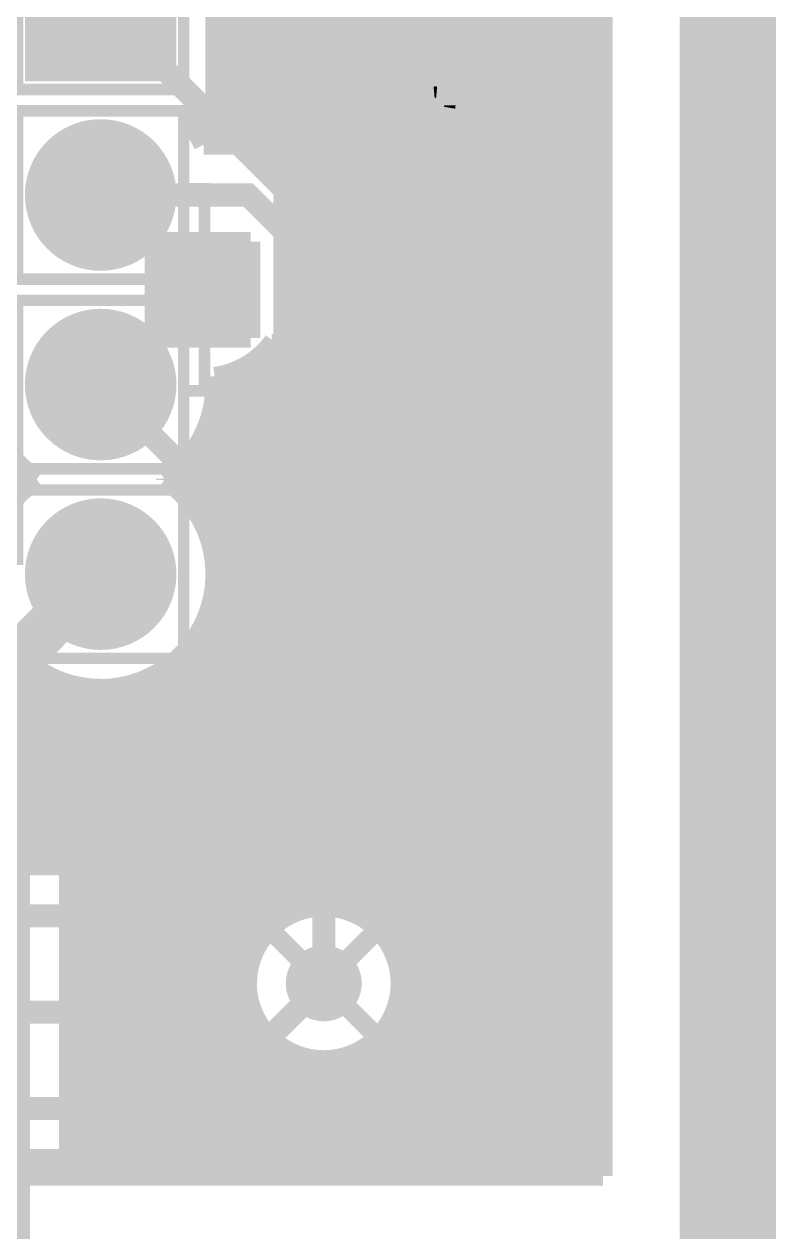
# Model space of a CAD drawing. Extents: x -0.6 to 94.6, y -47.6 to 45.6.
# Drawn here: x 30.72 to 40.63, y 8.54 to 24.46 of the extents above; entities that cross this region are included whole.
import ezdxf

# ---------------------------------------------------------------- set-up
doc = ezdxf.new("R2010")
doc.units = 0
doc.header["$MEASUREMENT"] = 0
doc.layers.get('0').update_dxf_attribs({"linetype": 'CONTINUOUS'})
for name, color, linetype in [('22-311-0_BOT', 7, 'CONTINUOUS'), ('22-311-0_DRD', 7, 'CONTINUOUS'), ('22-311-0_DRL', 2, 'CONTINUOUS'), ('22-311-0_SMB', 4, 'CONTINUOUS'), ('22-311-0_SMT', 3, 'CONTINUOUS'), ('22-311-0_SSB', 10, 'CONTINUOUS'), ('22-311-0_SST', 14, 'CONTINUOUS'), ('22-311-0_TOP', 9, 'CONTINUOUS'), ('THRUHOLE_NPT', 11, 'CONTINUOUS'), ('THRUHOLE_TAP', 13, 'CONTINUOUS')]:
    doc.layers.add(name, color=color, linetype=linetype)

# ---------------------------------------------------------------- blocks, each defined once
blk = doc.blocks.new('ROUND_5')
at = {"const_width": 0.99949}
blk.add_lwpolyline([(-0.499744, 0, 1), (0.499744, 0, 1)], format="xyb", close=True, dxfattribs=at)
blk = doc.blocks.new('ROUND_6')
at = {"const_width": 0.65024}
blk.add_lwpolyline([(-0.32512, 0, 1), (0.32512, 0, 1)], format="xyb", close=True, dxfattribs=at)
blk = doc.blocks.new('SQUARE_7')
blk.add_solid([(0.99949, 0.99949), (0.99949, -0.99949), (-0.99949, 0.99949), (-0.99949, -0.99949)])
blk = doc.blocks.new('ROUND_21')
at = {"const_width": 0.50038}
blk.add_lwpolyline([(-0.25019, 0, 1), (0.25019, 0, 1)], format="xyb", close=True, dxfattribs=at)
blk = doc.blocks.new('ROUND_27')
at = {"const_width": 0.59944}
blk.add_lwpolyline([(-0.29972, 0, 1), (0.29972, 0, 1)], format="xyb", close=True, dxfattribs=at)
blk = doc.blocks.new('ROUND_30')
at = {"const_width": 0.14986}
blk.add_lwpolyline([(-0.07493, 0, 1), (0.07493, 0, 1)], format="xyb", close=True, dxfattribs=at)

msp = doc.modelspace()

# ---------------------------------------------------------------- linework, layer by layer
at = {"layer": '22-311-0_BOT'}
for points, const_width in [([(33.274, 31.496), (33.274, 24.09444)], 0.254), ([(33.5026, 31.496), (33.5026, 23.86584)], 0.254), ([(33.7312, 31.496), (33.7312, 23.63724)], 0.254), ([(33.9598, 31.496), (33.9598, 23.40864)], 0.254), ([(34.1884, 31.496), (34.1884, 23.18004)], 0.254), ([(34.417, 31.496), (34.417, 22.95144)], 0.254), ([(34.6456, 31.496), (34.6456, 22.72284)], 0.254), ([(34.8742, 31.496), (34.8742, 12.79652)], 0.254), ([(35.1028, 31.496), (35.1028, 12.72032)], 0.254), ([(35.3314, 31.496), (35.3314, 12.57046)], 0.254), ([(35.56, 31.496), (35.56, 12.28598)], 0.254), ([(35.7886, 31.496), (35.7886, 9.271)], 0.254), ([(36.0172, 31.496), (36.0172, 9.271)], 0.254), ([(36.2458, 31.496), (36.2458, 9.271)], 0.254), ([(36.4744, 31.496), (36.4744, 9.271)], 0.254), ([(36.703, 31.496), (36.703, 9.271)], 0.254), ([(36.9316, 31.496), (36.9316, 9.271)], 0.254), ([(37.1602, 31.496), (37.1602, 9.271)], 0.254), ([(37.3888, 31.496), (37.3888, 9.271)], 0.254), ([(37.6174, 31.496), (37.6174, 9.271)], 0.254), ([(37.846, 31.496), (37.846, 9.271)], 0.254), ([(38.0746, 31.496), (38.0746, 9.271)], 0.254), ([(38.3032, 31.496), (38.3032, 9.271)], 0.254), ([(38.354, 31.496), (38.354, 9.271)], 0.254), ([(33.23844, 26.2128), (33.23844, 24.13)], 0.254), ([(27.94, 11.43), (31.877, 11.43), (34.163, 13.716), (34.163, 22.27072), (31.72968, 24.70404)], 0.3048), ([(38.354, 24.4856), (33.23844, 24.4856)], 0.254), ([(38.354, 24.257), (33.23844, 24.257)], 0.254), ([(33.23844, 24.13), (34.62274, 22.74316)], 0.254), ([(38.354, 24.0284), (33.34004, 24.0284)], 0.254), ([(38.354, 23.7998), (33.56864, 23.7998)], 0.254), ([(38.354, 23.5712), (33.79724, 23.5712)], 0.254), ([(38.354, 23.3426), (34.02584, 23.3426)], 0.254), ([(38.354, 23.114), (34.25444, 23.114)], 0.254), ([(38.354, 22.8854), (34.48304, 22.8854)], 0.254), ([(38.354, 22.6568), (34.69894, 22.6568)], 0.254), ([(38.354, 22.4282), (34.80308, 22.4282)], 0.254), ([(34.8234, 22.27072), (34.8234, 13.716)], 0.254), ([(38.354, 22.1996), (34.8234, 22.1996)], 0.254), ([(38.354, 21.971), (34.8234, 21.971)], 0.254), ([(38.354, 21.7424), (34.8234, 21.7424)], 0.254), ([(38.354, 21.5138), (34.8234, 21.5138)], 0.254), ([(38.354, 21.2852), (34.8234, 21.2852)], 0.254), ([(38.354, 21.0566), (34.8234, 21.0566)], 0.254), ([(38.354, 20.828), (34.8234, 20.828)], 0.254), ([(38.354, 20.5994), (34.8234, 20.5994)], 0.254), ([(38.354, 20.3708), (34.8234, 20.3708)], 0.254), ([(38.354, 20.1422), (34.8234, 20.1422)], 0.254), ([(38.354, 19.9136), (34.8234, 19.9136)], 0.254), ([(28.067, 12.7), (32.004, 12.7), (33.655, 14.351), (33.655, 17.78), (31.72968, 19.70532)], 0.3048), ([(38.354, 19.685), (34.8234, 19.685)], 0.254), ([(38.354, 19.4564), (34.8234, 19.4564)], 0.254), ([(38.354, 19.2278), (34.8234, 19.2278)], 0.254), ([(38.354, 18.9992), (34.8234, 18.9992)], 0.254), ([(38.354, 18.7706), (34.8234, 18.7706)], 0.254), ([(30.76956, 18.542), (30.19044, 18.542)], 0.254), ([(30.7594, 18.54962), (30.7594, 18.35912)], 0.254), ([(38.354, 18.542), (34.8234, 18.542)], 0.254), ([(30.70606, 18.3134), (30.2514, 18.3134)], 0.254), ([(38.354, 18.3134), (34.8234, 18.3134)], 0.254), ([(38.354, 18.0848), (34.8234, 18.0848)], 0.254), ([(38.354, 17.8562), (34.8234, 17.8562)], 0.254), ([(38.354, 17.6276), (34.8234, 17.6276)], 0.254), ([(38.354, 17.399), (34.8234, 17.399)], 0.254), ([(38.354, 17.1704), (34.8234, 17.1704)], 0.254), ([(38.354, 16.9418), (34.8234, 16.9418)], 0.254), ([(38.354, 16.7132), (34.8234, 16.7132)], 0.254), ([(38.354, 16.4846), (34.8234, 16.4846)], 0.254), ([(32.9946, 16.383), (32.9946, 14.62532)], 0.254), ([(32.8168, 16.15948), (32.8168, 14.44752)], 0.254), ([(32.9946, 16.256), (32.90062, 16.256)], 0.254), ([(38.354, 16.256), (34.8234, 16.256)], 0.254), ([(30.78734, 16.0274), (30.17012, 16.0274)], 0.254), ([(30.7594, 16.05026), (30.7594, 13.3604)], 0.254), ([(32.5882, 15.9639), (32.5882, 14.21892)], 0.254), ([(32.9946, 16.0274), (32.67202, 16.0274)], 0.254), ([(38.354, 16.0274), (34.8234, 16.0274)], 0.254), ([(31.18612, 15.7988), (29.77388, 15.7988)], 0.254), ([(30.988, 15.89278), (30.988, 13.3604)], 0.254), ([(32.9946, 15.7988), (32.27324, 15.7988)], 0.254), ([(32.3596, 15.83436), (32.3596, 13.99032)], 0.254), ([(38.354, 15.7988), (34.8234, 15.7988)], 0.254), ([(31.2166, 15.7861), (31.2166, 13.3604)], 0.254), ([(31.4452, 15.7226), (31.4452, 13.3604)], 0.254), ([(31.6738, 15.6972), (31.6738, 13.3604)], 0.254), ([(31.9024, 15.70736), (31.9024, 13.53312)], 0.254), ([(32.131, 15.75054), (32.131, 13.76172)], 0.254), ([(32.9946, 15.5702), (23.36292, 15.5702)], 0.254), ([(38.354, 15.5702), (34.8234, 15.5702)], 0.254), ([(32.9946, 15.3416), (23.05812, 15.3416)], 0.254), ([(38.354, 15.3416), (34.8234, 15.3416)], 0.254), ([(32.9946, 15.113), (20.38858, 15.113)], 0.254), ([(38.354, 15.113), (34.8234, 15.113)], 0.254), ([(32.9946, 14.8844), (20.38858, 14.8844)], 0.254), ([(38.354, 14.8844), (34.8234, 14.8844)], 0.254), ([(32.9946, 14.6558), (20.38858, 14.6558)], 0.254), ([(32.9946, 14.62532), (31.72968, 13.3604)], 0.254), ([(38.354, 14.6558), (34.8234, 14.6558)], 0.254), ([(32.79648, 14.4272), (18.43532, 14.4272)], 0.254), ([(38.354, 14.4272), (34.8234, 14.4272)], 0.254), ([(32.56788, 14.1986), (18.20672, 14.1986)], 0.254), ([(38.354, 14.1986), (34.8234, 14.1986)], 0.254), ([(32.33928, 13.97), (17.97558, 13.97)], 0.254), ([(38.354, 13.97), (34.8234, 13.97)], 0.254), ([(32.11068, 13.7414), (15.31112, 13.7414)], 0.254), ([(38.354, 13.7414), (34.8234, 13.7414)], 0.254), ([(31.88208, 13.5128), (28.66136, 13.5128)], 0.254), ([(38.354, 13.5128), (34.79038, 13.5128)], 0.254), ([(31.72968, 13.3604), (28.82646, 13.3604)], 0.254), ([(34.63036, 13.24864), (32.34944, 10.96772)], 0.254), ([(34.6456, 13.26388), (34.6456, 12.81684)], 0.254), ([(38.354, 13.2842), (34.66338, 13.2842)], 0.254), ([(34.417, 13.03528), (34.417, 12.78636)], 0.254), ([(38.354, 13.0556), (34.43732, 13.0556)], 0.254), ([(34.1884, 12.80668), (34.1884, 12.69492)], 0.254), ([(38.354, 12.827), (34.20872, 12.827)], 0.254), ([(33.9598, 12.57808), (33.9598, 12.52474)], 0.254), ([(34.04108, 12.5984), (33.98012, 12.5984)], 0.254), ([(38.354, 12.5984), (35.29838, 12.5984)], 0.254), ([(33.7312, 12.34948), (33.7312, 12.17422)], 0.254), ([(33.8328, 12.3698), (33.75152, 12.3698)], 0.254), ([(38.354, 12.3698), (35.5092, 12.3698)], 0.254), ([(33.7185, 12.1412), (33.52292, 12.1412)], 0.254), ([(38.354, 12.1412), (35.6235, 12.1412)], 0.254), ([(33.5026, 12.12088), (33.5026, 11.57732)], 0.254), ([(34.671, 11.811), (33.02, 10.16), (27.305, 10.16), (25.019, 7.874), (25.019, 4.445)], 0.3048), ([(33.274, 11.89228), (33.274, 11.34872)], 0.254), ([(33.6677, 11.9126), (33.29432, 11.9126)], 0.254), ([(38.354, 11.9126), (35.67176, 11.9126)], 0.254), ([(33.66516, 11.73988), (32.74568, 10.8204)], 0.254), ([(33.0454, 11.66368), (33.0454, 11.12012)], 0.254), ([(33.60928, 11.684), (33.06572, 11.684)], 0.254), ([(33.66262, 11.811), (33.66513, 11.73988)], 0.254), ([(38.354, 11.684), (35.66922, 11.684)], 0.254), ([(32.8168, 11.43508), (32.8168, 10.89152)], 0.254), ([(33.38068, 11.4554), (32.83712, 11.4554)], 0.254), ([(38.354, 11.4554), (35.61334, 11.4554)], 0.254), ([(32.5882, 11.20648), (32.5882, 10.8204)], 0.254), ([(33.15208, 11.2268), (32.60852, 11.2268)], 0.254), ([(38.354, 11.2268), (35.49142, 11.2268)], 0.254), ([(35.56, 11.33602), (35.56, 9.271)], 0.254), ([(35.3314, 11.049), (35.3314, 9.271)], 0.254), ([(32.3596, 10.97788), (32.3596, 10.8204)], 0.254), ([(32.92348, 10.9982), (32.37992, 10.9982)], 0.254), ([(35.1028, 10.89914), (35.1028, 9.271)], 0.254), ([(38.354, 10.9982), (35.26536, 10.9982)], 0.254), ([(32.74568, 10.8204), (32.131, 10.8204)], 0.254), ([(34.59988, 10.80516), (33.49244, 9.69772)], 0.254), ([(38.354, 10.7696), (34.56432, 10.7696)], 0.254), ([(34.59988, 10.80516), (34.671, 10.80265)], 0.254), ([(34.6456, 10.80262), (34.6456, 9.271)], 0.254), ([(34.8742, 10.82294), (34.8742, 9.271)], 0.254), ([(38.354, 10.541), (34.33572, 10.541)], 0.254), ([(34.417, 10.62228), (34.417, 9.271)], 0.254), ([(34.1884, 10.39368), (34.1884, 9.271)], 0.254), ([(38.354, 10.3124), (34.10712, 10.3124)], 0.254), ([(38.354, 10.0838), (33.87852, 10.0838)], 0.254), ([(33.9598, 10.16508), (33.9598, 9.271)], 0.254), ([(33.7312, 9.93648), (33.7312, 9.271)], 0.254), ([(38.354, 9.8552), (33.64992, 9.8552)], 0.254), ([(38.354, 9.6266), (33.40862, 9.6266)], 0.254), ([(33.5026, 9.70788), (33.5026, 9.271)], 0.254), ([(33.02, 9.4996), (27.57932, 9.4996)], 0.254), ([(30.7594, 9.4996), (30.7594, 9.271)], 0.254), ([(30.988, 9.4996), (30.988, 9.271)], 0.254), ([(31.2166, 9.4996), (31.2166, 9.271)], 0.254), ([(31.4452, 9.4996), (31.4452, 9.271)], 0.254), ([(31.6738, 9.4996), (31.6738, 9.271)], 0.254), ([(31.9024, 9.4996), (31.9024, 9.271)], 0.254), ([(32.131, 9.4996), (32.131, 9.271)], 0.254), ([(32.3596, 9.4996), (32.3596, 9.271)], 0.254), ([(32.5882, 9.4996), (32.5882, 9.271)], 0.254), ([(32.8168, 9.4996), (32.8168, 9.271)], 0.254), ([(33.0454, 9.4996), (33.0454, 9.271)], 0.254), ([(33.274, 9.5504), (33.274, 9.271)], 0.254), ([(38.354, 9.398), (29.8323, 9.398)], 0.254), ([(38.354, 9.271), (30.48, 9.271)], 0.254)]:
    msp.add_lwpolyline(points, dxfattribs=dict(at, const_width=const_width))
at = {"layer": '22-311-0_BOT', "const_width": 0.254}
for points in [[(34.8234, 22.27072, 0.1989124), (34.62997, 22.73769)], [(30.48, 18.86204, 0.0961891), (30.8864, 18.45564)], [(30.8864, 18.45564, 0.0965422), (30.47882, 18.04749)], [(30.48, 16.36268, 0.2492754), (31.72968, 15.69837)], [(31.72968, 15.6972, 0.2537439), (32.99434, 16.38317)], [(34.63036, 13.24864, 0.1989124), (34.82395, 13.716)], [(34.63036, 13.24864, 0.1989124), (34.82395, 13.716)], [(34.671, 12.81938, 0.4142136), (33.66262, 11.811)], [(35.67938, 11.811, 0.4142136), (34.671, 12.81938)], [(34.671, 10.80262, 0.4142136), (35.67938, 11.811)], [(32.131, 10.8204, 0.0979628), (32.34397, 10.96303)], [(33.02, 9.4996, 0.1989118), (33.48697, 9.69303)], [(33.02, 9.4996, 0.1989118), (33.48697, 9.69303)]]:
    msp.add_lwpolyline(points, format="xyb", dxfattribs=at)
at = {"layer": '22-311-0_DRD'}
for points, const_width in [([(8.89, 0), (39.99738, 0), (39.99738, 44.9961), (0, 44.9961), (0, 0), (8.89, 0)], 1.27), ([(31.09468, 24.70404), (31.72968, 24.06904)], 0.254), ([(31.72968, 24.06904), (32.36468, 24.70404)], 0.254), ([(31.72968, 22.83968), (31.09468, 22.20468)], 0.254), ([(32.36468, 22.20468), (31.72968, 22.83968)], 0.254), ([(31.09468, 22.20468), (31.72968, 21.56968)], 0.254), ([(31.72968, 21.56968), (32.36468, 22.20468)], 0.254), ([(32.4358, 21.59), (32.4358, 20.32)], 0.254), ([(33.7058, 21.59), (32.4358, 21.59)], 0.254), ([(33.7058, 21.59), (32.4358, 20.32)], 0.254), ([(33.7058, 20.32), (32.4358, 21.59)], 0.254), ([(33.7058, 20.32), (33.7058, 21.59)], 0.254), ([(31.72968, 20.34032), (31.09468, 19.70532)], 0.254), ([(32.36468, 19.70532), (31.72968, 20.34032)], 0.254), ([(32.4358, 20.32), (33.7058, 20.32)], 0.254), ([(31.09468, 19.70532), (31.72968, 19.07032)], 0.254), ([(31.72968, 19.07032), (32.36468, 19.70532)], 0.254), ([(31.72968, 17.84096), (31.09468, 17.20596)], 0.254), ([(32.36468, 17.20596), (31.72968, 17.84096)], 0.254), ([(31.09468, 17.20596), (31.72968, 16.57096)], 0.254), ([(31.72968, 16.57096), (32.36468, 17.20596)], 0.254), ([(35.306, 12.446), (34.036, 11.176)], 0.254), ([(35.306, 11.176), (34.036, 12.446)], 0.254)]:
    msp.add_lwpolyline(points, dxfattribs=dict(at, const_width=const_width))
at = {"layer": '22-311-0_DRL', "const_width": 1.27}
msp.add_lwpolyline([(8.89, 0), (39.99738, 0), (39.99738, 44.9961), (0, 44.9961), (0, 0), (8.89, 0)], dxfattribs=at)
at = {"layer": '22-311-0_SSB'}
for points, const_width in [([(34.30016, 23.15464), (34.30016, 23.55596), (33.46958, 23.55596), (33.46958, 26.42362), (27.49042, 26.42362), (27.49042, 15.48384), (33.46958, 15.48384), (33.46958, 18.35404), (34.30016, 18.35404), (34.30016, 18.75536), (35.47872, 18.75536), (35.47872, 23.15464), (34.30016, 23.15464), (32.82442, 23.15464), (32.82442, 22.28596), (32.82442, 21.0947), (30.63494, 21.0947), (30.63494, 23.31466), (32.82442, 23.31466), (32.82442, 23.15464)], 0.1524), ([(32.82442, 23.59406), (30.63494, 23.59406), (30.63494, 25.81402), (32.82442, 25.81402), (32.82442, 23.59406)], 0.1524), ([(31.89732, 24.5364), (32.04718, 24.38654), (32.04718, 25.02154), (31.89732, 24.87168), (31.89732, 24.5364), (31.56204, 24.5364), (31.41218, 24.38654), (31.41218, 25.02154), (31.56204, 24.87168), (31.56204, 24.5364)], 0.1524), ([(33.92932, 24.87168), (33.92932, 24.4475)], 0.254), ([(33.92932, 24.65832), (35.19932, 24.65832), (34.9885, 24.4475)], 0.254), ([(31.41218, 24.38654), (32.04718, 24.38654)], 0.1524), ([(34.30016, 23.55596), (35.76066, 23.55596)], 0.1524), ([(36.12896, 23.55596), (35.76066, 23.55596), (35.76066, 18.35404), (36.12896, 18.35404)], 0.1524), ([(36.32962, 18.5547), (36.32962, 23.3553)], 0.1524), ([(31.89732, 22.03704), (32.04718, 21.88718), (32.04718, 22.52218), (31.89732, 22.37232), (31.89732, 22.03704), (31.56204, 22.03704), (31.41218, 21.88718), (31.41218, 22.52218), (31.56204, 22.37232), (31.56204, 22.03704)], 0.1524), ([(31.41218, 22.52218), (32.04718, 22.52218)], 0.1524), ([(34.30016, 18.75536), (32.82442, 18.75536), (32.82442, 18.59534), (30.63494, 18.59534), (30.63494, 20.8153), (32.82442, 20.8153), (32.82442, 19.62404), (33.09874, 19.62404), (33.09874, 22.28596), (32.82442, 22.28596)], 0.1524), ([(31.89732, 22.37232), (31.56204, 22.37232)], 0.1524), ([(31.41218, 21.88718), (32.04718, 21.88718)], 0.1524), ([(31.89732, 19.53768), (32.04718, 19.38782), (32.04718, 20.02282), (31.89732, 19.87296), (31.89732, 19.53768), (31.56204, 19.53768), (31.41218, 19.38782), (31.41218, 20.02282), (31.56204, 19.87296), (31.56204, 19.53768)], 0.1524), ([(31.41218, 20.02282), (32.04718, 20.02282)], 0.1524), ([(31.89732, 19.87296), (31.56204, 19.87296)], 0.1524), ([(32.82442, 19.62404), (32.82442, 18.75536)], 0.1524), ([(31.41218, 19.38782), (32.04718, 19.38782)], 0.1524), ([(28.13558, 16.09598), (28.13558, 18.31594), (30.32506, 18.31594), (30.32506, 17.40408), (30.63494, 17.40408), (30.63494, 18.31594), (32.82442, 18.31594), (32.82442, 16.09598), (28.13558, 16.09598)], 0.1524), ([(34.30016, 18.35404), (35.76066, 18.35404)], 0.1524), ([(31.89732, 17.03832), (32.04718, 16.88846), (32.04718, 17.52346), (31.89732, 17.37106), (31.89732, 17.03832), (31.56204, 17.03832), (31.41218, 16.88846), (31.41218, 17.52346), (31.56204, 17.37106), (31.56204, 17.03832)], 0.1524), ([(31.41218, 17.52346), (32.04718, 17.52346)], 0.1524), ([(31.89732, 17.37106), (31.56204, 17.37106)], 0.1524), ([(31.41218, 16.88846), (32.04718, 16.88846)], 0.1524)]:
    msp.add_lwpolyline(points, dxfattribs=dict(at, const_width=const_width))
at = {"layer": '22-311-0_SSB', "const_width": 0.1524}
for points in [[(36.15944, 23.5585, 0.047472), (36.12642, 23.5585)], [(36.33216, 23.38578, 0.4142136), (36.15944, 23.5585)], [(36.32962, 23.3553, 0.0443354), (36.33233, 23.38578)], [(36.12896, 18.35404, 0.4142136), (36.32962, 18.5547)]]:
    msp.add_lwpolyline(points, format="xyb", dxfattribs=at)
at = {"layer": '22-311-0_SST', "const_width": 0.1524}
for points in [[(35.85972, 27.051), (34.08172, 27.051), (34.08172, 12.827)], [(34.18332, 27.051), (34.18332, 12.827)], [(34.32048, 27.051), (34.32048, 12.827)], [(34.45764, 27.051), (34.45764, 12.827)], [(34.5948, 27.051), (34.5948, 12.827)], [(34.73196, 27.051), (34.73196, 12.827)], [(34.86912, 27.051), (34.86912, 12.827)], [(35.00628, 27.051), (35.00628, 12.827)], [(35.14344, 27.051), (35.14344, 12.827)], [(35.2806, 27.051), (35.2806, 12.827)], [(35.41776, 27.051), (35.41776, 12.827)], [(35.55492, 27.051), (35.55492, 12.827)], [(35.69208, 27.051), (35.69208, 12.827)], [(35.82924, 27.051), (35.82924, 12.827)], [(35.85972, 27.051), (35.85972, 12.827)], [(36.36772, 27.051), (36.36772, 12.827)], [(38.14572, 27.051), (38.14572, 12.827), (36.36772, 12.827)], [(36.46932, 27.051), (36.46932, 12.827)], [(36.60648, 27.051), (36.60648, 12.827)], [(36.74364, 27.051), (36.74364, 12.827)], [(36.8808, 27.051), (36.8808, 12.827)], [(37.01796, 27.051), (37.01796, 12.827)], [(37.15512, 27.051), (37.15512, 12.827)], [(37.29228, 27.051), (37.29228, 12.827)], [(37.42944, 27.051), (37.42944, 12.827)], [(37.5666, 27.051), (37.5666, 12.827)], [(37.70376, 27.051), (37.70376, 12.827)], [(37.84092, 27.051), (37.84092, 12.827)], [(37.97808, 27.051), (37.97808, 12.827)], [(38.11524, 27.051), (38.11524, 12.827)], [(35.85972, 24.45004), (34.08172, 24.45004)], [(38.14572, 24.45004), (36.36772, 24.45004)], [(35.85972, 24.31288), (34.08172, 24.31288)], [(38.14572, 24.31288), (36.36772, 24.31288)], [(35.85972, 24.17572), (34.08172, 24.17572)], [(38.14572, 24.17572), (36.36772, 24.17572)], [(35.85972, 24.03856), (34.08172, 24.03856)], [(38.14572, 24.03856), (36.36772, 24.03856)], [(35.85972, 23.9014), (34.08172, 23.9014)], [(38.14572, 23.9014), (36.36772, 23.9014)], [(35.85972, 23.76424), (34.08172, 23.76424)], [(38.14572, 23.76424), (36.36772, 23.76424)], [(35.85972, 23.62708), (34.08172, 23.62708)], [(35.85972, 23.48992), (34.08172, 23.48992)], [(38.14572, 23.62708), (36.36772, 23.62708)], [(38.14572, 23.48992), (36.36772, 23.48992)], [(35.85972, 23.35276), (34.08172, 23.35276)], [(38.14572, 23.35276), (36.36772, 23.35276)], [(35.85972, 23.2156), (34.08172, 23.2156)], [(38.14572, 23.2156), (36.36772, 23.2156)], [(35.85972, 23.07844), (34.08172, 23.07844)], [(38.14572, 23.07844), (36.36772, 23.07844)], [(35.85972, 22.94128), (34.08172, 22.94128)], [(38.14572, 22.94128), (36.36772, 22.94128)], [(35.85972, 22.80412), (34.08172, 22.80412)], [(38.14572, 22.80412), (36.36772, 22.80412)], [(35.85972, 22.66696), (34.08172, 22.66696)], [(38.14572, 22.66696), (36.36772, 22.66696)], [(35.85972, 22.5298), (34.08172, 22.5298)], [(35.85972, 22.39264), (34.08172, 22.39264)], [(38.14572, 22.5298), (36.36772, 22.5298)], [(38.14572, 22.39264), (36.36772, 22.39264)], [(35.85972, 22.25548), (34.08172, 22.25548)], [(38.14572, 22.25548), (36.36772, 22.25548)], [(35.85972, 22.11832), (34.08172, 22.11832)], [(38.14572, 22.11832), (36.36772, 22.11832)], [(35.85972, 21.98116), (34.08172, 21.98116)], [(38.14572, 21.98116), (36.36772, 21.98116)], [(35.85972, 21.844), (34.08172, 21.844)], [(38.14572, 21.844), (36.36772, 21.844)], [(35.85972, 21.70684), (34.08172, 21.70684)], [(38.14572, 21.70684), (36.36772, 21.70684)], [(35.85972, 21.56968), (34.08172, 21.56968)], [(35.85972, 21.43252), (34.08172, 21.43252)], [(38.14572, 21.56968), (36.36772, 21.56968)], [(38.14572, 21.43252), (36.36772, 21.43252)], [(35.85972, 21.29536), (34.08172, 21.29536)], [(38.14572, 21.29536), (36.36772, 21.29536)], [(35.85972, 21.1582), (34.08172, 21.1582)], [(38.14572, 21.1582), (36.36772, 21.1582)], [(35.85972, 21.02104), (34.08172, 21.02104)], [(38.14572, 21.02104), (36.36772, 21.02104)], [(35.85972, 20.88388), (34.08172, 20.88388)], [(38.14572, 20.88388), (36.36772, 20.88388)], [(35.85972, 20.74672), (34.08172, 20.74672)], [(38.14572, 20.74672), (36.36772, 20.74672)], [(35.85972, 20.60956), (34.08172, 20.60956)], [(35.85972, 20.4724), (34.08172, 20.4724)], [(38.14572, 20.60956), (36.36772, 20.60956)], [(38.14572, 20.4724), (36.36772, 20.4724)], [(35.85972, 20.33524), (34.08172, 20.33524)], [(38.14572, 20.33524), (36.36772, 20.33524)], [(35.85972, 20.19808), (34.08172, 20.19808)], [(38.14572, 20.19808), (36.36772, 20.19808)], [(35.85972, 20.06092), (34.08172, 20.06092)], [(38.14572, 20.06092), (36.36772, 20.06092)], [(35.85972, 19.92376), (34.08172, 19.92376)], [(38.14572, 19.92376), (36.36772, 19.92376)], [(35.85972, 19.7866), (34.08172, 19.7866)], [(38.14572, 19.7866), (36.36772, 19.7866)], [(35.85972, 19.64944), (34.08172, 19.64944)], [(35.85972, 19.51228), (34.08172, 19.51228)], [(38.14572, 19.64944), (36.36772, 19.64944)], [(38.14572, 19.51228), (36.36772, 19.51228)], [(35.85972, 19.37512), (34.08172, 19.37512)], [(38.14572, 19.37512), (36.36772, 19.37512)], [(35.85972, 19.23796), (34.08172, 19.23796)], [(38.14572, 19.23796), (36.36772, 19.23796)], [(35.85972, 19.1008), (34.08172, 19.1008)], [(38.14572, 19.1008), (36.36772, 19.1008)], [(35.85972, 18.96364), (34.08172, 18.96364)], [(38.14572, 18.96364), (36.36772, 18.96364)], [(35.85972, 18.82648), (34.08172, 18.82648)], [(38.14572, 18.82648), (36.36772, 18.82648)], [(35.85972, 18.68932), (34.08172, 18.68932)], [(38.14572, 18.68932), (36.36772, 18.68932)], [(35.85972, 18.55216), (34.08172, 18.55216)], [(35.85972, 18.415), (34.08172, 18.415)], [(38.14572, 18.55216), (36.36772, 18.55216)], [(38.14572, 18.415), (36.36772, 18.415)], [(35.85972, 18.27784), (34.08172, 18.27784)], [(38.14572, 18.27784), (36.36772, 18.27784)], [(35.85972, 18.14068), (34.08172, 18.14068)], [(38.14572, 18.14068), (36.36772, 18.14068)], [(35.85972, 18.00352), (34.08172, 18.00352)], [(38.14572, 18.00352), (36.36772, 18.00352)], [(35.85972, 17.86636), (34.08172, 17.86636)], [(38.14572, 17.86636), (36.36772, 17.86636)], [(35.85972, 17.7292), (34.08172, 17.7292)], [(38.14572, 17.7292), (36.36772, 17.7292)], [(35.85972, 17.59204), (34.08172, 17.59204)], [(35.85972, 17.45488), (34.08172, 17.45488)], [(38.14572, 17.59204), (36.36772, 17.59204)], [(38.14572, 17.45488), (36.36772, 17.45488)], [(35.85972, 17.31772), (34.08172, 17.31772)], [(38.14572, 17.31772), (36.36772, 17.31772)], [(35.85972, 17.18056), (34.08172, 17.18056)], [(38.14572, 17.18056), (36.36772, 17.18056)], [(35.85972, 17.0434), (34.08172, 17.0434)], [(38.14572, 17.0434), (36.36772, 17.0434)], [(35.85972, 16.90624), (34.08172, 16.90624)], [(38.14572, 16.90624), (36.36772, 16.90624)], [(35.85972, 16.76908), (34.08172, 16.76908)], [(38.14572, 16.76908), (36.36772, 16.76908)], [(35.85972, 16.63192), (34.08172, 16.63192)], [(35.85972, 16.49476), (34.08172, 16.49476)], [(38.14572, 16.63192), (36.36772, 16.63192)], [(38.14572, 16.49476), (36.36772, 16.49476)], [(35.85972, 16.3576), (34.08172, 16.3576)], [(38.14572, 16.3576), (36.36772, 16.3576)], [(35.85972, 16.22044), (34.08172, 16.22044)], [(38.14572, 16.22044), (36.36772, 16.22044)], [(35.85972, 16.08328), (34.08172, 16.08328)], [(38.14572, 16.08328), (36.36772, 16.08328)], [(35.85972, 15.94612), (34.08172, 15.94612)], [(38.14572, 15.94612), (36.36772, 15.94612)], [(35.85972, 15.80896), (34.08172, 15.80896)], [(38.14572, 15.80896), (36.36772, 15.80896)], [(35.85972, 15.6718), (34.08172, 15.6718)], [(35.85972, 15.53464), (34.08172, 15.53464)], [(38.14572, 15.6718), (36.36772, 15.6718)], [(38.14572, 15.53464), (36.36772, 15.53464)], [(35.85972, 15.39748), (34.08172, 15.39748)], [(38.14572, 15.39748), (36.36772, 15.39748)], [(35.85972, 15.26032), (34.08172, 15.26032)], [(38.14572, 15.26032), (36.36772, 15.26032)], [(35.85972, 15.12316), (34.08172, 15.12316)], [(38.14572, 15.12316), (36.36772, 15.12316)], [(35.85972, 14.986), (34.08172, 14.986)], [(38.14572, 14.986), (36.36772, 14.986)], [(35.85972, 14.84884), (34.08172, 14.84884)], [(38.14572, 14.84884), (36.36772, 14.84884)], [(35.85972, 14.71168), (34.08172, 14.71168)], [(35.85972, 14.57452), (34.08172, 14.57452)], [(38.14572, 14.71168), (36.36772, 14.71168)], [(38.14572, 14.57452), (36.36772, 14.57452)], [(35.85972, 14.43736), (34.08172, 14.43736)], [(38.14572, 14.43736), (36.36772, 14.43736)], [(35.85972, 14.3002), (34.08172, 14.3002)], [(38.14572, 14.3002), (36.36772, 14.3002)], [(35.85972, 14.16304), (34.08172, 14.16304)], [(38.14572, 14.16304), (36.36772, 14.16304)], [(35.85972, 14.02588), (34.08172, 14.02588)], [(38.14572, 14.02588), (36.36772, 14.02588)], [(35.85972, 13.88872), (34.08172, 13.88872)], [(38.14572, 13.88872), (36.36772, 13.88872)], [(35.85972, 13.75156), (34.08172, 13.75156)], [(38.14572, 13.75156), (36.36772, 13.75156)], [(35.85972, 13.6144), (34.08172, 13.6144)], [(35.85972, 13.47724), (34.08172, 13.47724)], [(38.14572, 13.6144), (36.36772, 13.6144)], [(38.14572, 13.47724), (36.36772, 13.47724)], [(35.85972, 13.34008), (34.08172, 13.34008)], [(38.14572, 13.34008), (36.36772, 13.34008)], [(35.85972, 13.20292), (34.08172, 13.20292)], [(38.14572, 13.20292), (36.36772, 13.20292)], [(35.85972, 13.06576), (34.08172, 13.06576)], [(38.14572, 13.06576), (36.36772, 13.06576)], [(35.85972, 12.9286), (34.08172, 12.9286)], [(35.85972, 12.827), (34.08172, 12.827)], [(38.14572, 12.9286), (36.36772, 12.9286)]]:
    msp.add_lwpolyline(points, dxfattribs=at)
at = {"layer": '22-311-0_TOP'}
for points, const_width in [([(33.274, 31.496), (33.274, 22.86508)], 0.254), ([(33.5026, 31.496), (33.5026, 22.86508)], 0.254), ([(33.7312, 31.496), (33.7312, 22.86254)], 0.254), ([(33.9598, 31.496), (33.9598, 22.79904)], 0.254), ([(34.1884, 31.496), (34.1884, 22.62378)], 0.254), ([(34.417, 31.496), (34.417, 22.39518)], 0.254), ([(34.6456, 31.496), (34.6456, 22.16658)], 0.254), ([(34.8742, 31.496), (34.8742, 21.93798)], 0.254), ([(35.1028, 31.496), (35.1028, 21.70938)], 0.254), ([(35.3314, 31.496), (35.3314, 21.209)], 0.254), ([(35.56, 31.496), (35.56, 12.28598)], 0.254), ([(35.7886, 31.496), (35.7886, 9.271)], 0.254), ([(36.0172, 31.496), (36.0172, 9.271)], 0.254), ([(36.2458, 31.496), (36.2458, 9.271)], 0.254), ([(36.4744, 31.496), (36.4744, 9.271)], 0.254), ([(36.703, 31.496), (36.703, 9.271)], 0.254), ([(36.9316, 31.496), (36.9316, 9.271)], 0.254), ([(37.1602, 31.496), (37.1602, 9.271)], 0.254), ([(37.3888, 31.496), (37.3888, 9.271)], 0.254), ([(37.6174, 31.496), (37.6174, 9.271)], 0.254), ([(37.846, 31.496), (37.846, 9.271)], 0.254), ([(38.0746, 31.496), (38.0746, 9.271)], 0.254), ([(38.3032, 31.496), (38.3032, 9.271)], 0.254), ([(38.354, 31.496), (38.354, 9.271)], 0.254), ([(33.23844, 26.2128), (33.23844, 23.19782)], 0.254), ([(38.354, 24.3586), (33.23844, 24.3586)], 0.254), ([(38.354, 24.13), (33.23844, 24.13)], 0.254), ([(38.354, 23.9014), (33.23844, 23.9014)], 0.254), ([(38.354, 23.6728), (33.23844, 23.6728)], 0.254), ([(38.354, 23.4442), (33.23844, 23.4442)], 0.254), ([(33.23844, 23.19782), (32.86506, 23.19782)], 0.254), ([(33.0454, 23.19782), (33.0454, 22.94128)], 0.254), ([(38.354, 23.2156), (33.23844, 23.2156)], 0.254), ([(38.354, 22.987), (33.01746, 22.987)], 0.254), ([(33.67532, 22.86508), (33.08604, 22.86508)], 0.254), ([(38.354, 22.7584), (34.03346, 22.7584)], 0.254), ([(34.14014, 22.67204), (35.13074, 21.68144)], 0.254), ([(38.354, 22.5298), (34.28238, 22.5298)], 0.254), ([(31.72968, 22.20468), (33.67532, 22.20468), (34.671, 21.209), (34.671, 11.811)], 0.3048), ([(38.354, 22.3012), (34.51098, 22.3012)], 0.254), ([(38.354, 22.0726), (34.73958, 22.0726)], 0.254), ([(38.354, 21.844), (34.96818, 21.844)], 0.254), ([(38.354, 21.6154), (35.1917, 21.6154)], 0.254), ([(38.354, 21.3868), (35.306, 21.3868)], 0.254), ([(35.3314, 21.209), (35.3314, 12.57046)], 0.254), ([(38.354, 21.1582), (35.3314, 21.1582)], 0.254), ([(38.354, 20.9296), (35.3314, 20.9296)], 0.254), ([(38.354, 20.701), (35.3314, 20.701)], 0.254), ([(38.354, 20.4724), (35.3314, 20.4724)], 0.254), ([(34.0106, 20.27936), (34.0106, 12.57046)], 0.254), ([(33.9598, 20.21332), (33.9598, 12.52474)], 0.254), ([(34.0106, 20.2438), (33.98266, 20.2438)], 0.254), ([(38.354, 20.2438), (35.3314, 20.2438)], 0.254), ([(33.7312, 20.00504), (33.7312, 12.17422)], 0.254), ([(34.0106, 20.0152), (33.7439, 20.0152)], 0.254), ([(38.354, 20.0152), (35.3314, 20.0152)], 0.254), ([(33.23844, 19.70532), (33.23484, 19.80956)], 0.254), ([(34.0106, 19.7866), (33.2359, 19.7866)], 0.254), ([(33.274, 19.81454), (33.274, 9.271)], 0.254), ([(33.5026, 19.88058), (33.5026, 9.271)], 0.254), ([(38.354, 19.7866), (35.3314, 19.7866)], 0.254), ([(34.0106, 19.558), (33.23082, 19.558)], 0.254), ([(38.354, 19.558), (35.3314, 19.558)], 0.254), ([(34.0106, 19.3294), (33.19018, 19.3294)], 0.254), ([(38.354, 19.3294), (35.3314, 19.3294)], 0.254), ([(34.0106, 19.1008), (33.11144, 19.1008)], 0.254), ([(38.354, 19.1008), (35.3314, 19.1008)], 0.254), ([(34.0106, 18.8722), (32.98698, 18.8722)], 0.254), ([(33.0454, 18.96618), (33.0454, 17.94256)], 0.254), ([(38.354, 18.8722), (35.3314, 18.8722)], 0.254), ([(30.6578, 18.6436), (30.29966, 18.6436)], 0.254), ([(30.7594, 18.54962), (30.7594, 18.35912)], 0.254), ([(34.0106, 18.6436), (32.80156, 18.6436)], 0.254), ([(32.8168, 18.65884), (32.8168, 18.2499)], 0.254), ([(38.354, 18.6436), (35.3314, 18.6436)], 0.254), ([(30.83052, 18.415), (30.12948, 18.415)], 0.254), ([(32.5882, 18.46326), (32.5882, 18.44548)], 0.254), ([(34.0106, 18.415), (32.62884, 18.415)], 0.254), ([(38.354, 18.415), (35.3314, 18.415)], 0.254), ([(34.0106, 18.1864), (32.87522, 18.1864)], 0.254), ([(38.354, 18.1864), (35.3314, 18.1864)], 0.254), ([(34.0106, 17.9578), (33.03524, 17.9578)], 0.254), ([(38.354, 17.9578), (35.3314, 17.9578)], 0.254), ([(34.0106, 17.7292), (33.14192, 17.7292)], 0.254), ([(38.354, 17.7292), (35.3314, 17.7292)], 0.254), ([(31.72968, 17.20596), (30.48, 15.95374), (30.48, 3.683), (28.956, 2.159), (17.4498, 2.159), (15.875, 3.7338)], 0.635), ([(34.0106, 17.5006), (33.20796, 17.5006)], 0.254), ([(38.354, 17.5006), (35.3314, 17.5006)], 0.254), ([(34.0106, 17.272), (33.2359, 17.272)], 0.254), ([(38.354, 17.272), (35.3314, 17.272)], 0.254), ([(34.0106, 17.0434), (33.22828, 17.0434)], 0.254), ([(38.354, 17.0434), (35.3314, 17.0434)], 0.254), ([(34.0106, 16.8148), (33.1851, 16.8148)], 0.254), ([(38.354, 16.8148), (35.3314, 16.8148)], 0.254), ([(33.0454, 16.46682), (33.0454, 9.271)], 0.254), ([(34.0106, 16.5862), (33.10382, 16.5862)], 0.254), ([(38.354, 16.5862), (35.3314, 16.5862)], 0.254), ([(34.0106, 16.3576), (32.97682, 16.3576)], 0.254), ([(38.354, 16.3576), (35.3314, 16.3576)], 0.254), ([(34.0106, 16.129), (32.78632, 16.129)], 0.254), ([(32.8168, 16.15948), (32.8168, 9.271)], 0.254), ([(38.354, 16.129), (35.3314, 16.129)], 0.254), ([(32.5882, 15.9639), (32.5882, 9.271)], 0.254), ([(32.3596, 15.83436), (32.3596, 9.271)], 0.254), ([(34.0106, 15.9004), (32.48406, 15.9004)], 0.254), ([(38.354, 15.9004), (35.3314, 15.9004)], 0.254), ([(31.42234, 15.72768), (31.3055, 15.61338)], 0.254), ([(34.0106, 15.6718), (31.36392, 15.6718)], 0.254), ([(31.4452, 15.7226), (31.4452, 9.271)], 0.254), ([(31.6738, 15.6972), (31.6738, 9.271)], 0.254), ([(31.9024, 15.70736), (31.9024, 9.271)], 0.254), ([(32.131, 15.75054), (32.131, 9.271)], 0.254), ([(38.354, 15.6718), (35.3314, 15.6718)], 0.254), ([(31.3055, 15.61338), (31.3055, 9.271)], 0.254), ([(34.0106, 15.4432), (31.3055, 15.4432)], 0.254), ([(38.354, 15.4432), (35.3314, 15.4432)], 0.254), ([(34.0106, 15.2146), (31.3055, 15.2146)], 0.254), ([(38.354, 15.2146), (35.3314, 15.2146)], 0.254), ([(34.0106, 14.986), (31.3055, 14.986)], 0.254), ([(38.354, 14.986), (35.3314, 14.986)], 0.254), ([(34.0106, 14.7574), (31.3055, 14.7574)], 0.254), ([(38.354, 14.7574), (35.3314, 14.7574)], 0.254), ([(34.0106, 14.5288), (31.3055, 14.5288)], 0.254), ([(38.354, 14.5288), (35.3314, 14.5288)], 0.254), ([(34.0106, 14.3002), (31.3055, 14.3002)], 0.254), ([(38.354, 14.3002), (35.3314, 14.3002)], 0.254), ([(34.0106, 14.0716), (31.3055, 14.0716)], 0.254), ([(38.354, 14.0716), (35.3314, 14.0716)], 0.254), ([(34.0106, 13.843), (31.3055, 13.843)], 0.254), ([(38.354, 13.843), (35.3314, 13.843)], 0.254), ([(34.0106, 13.6144), (31.3055, 13.6144)], 0.254), ([(38.354, 13.6144), (35.3314, 13.6144)], 0.254), ([(34.0106, 13.3858), (31.3055, 13.3858)], 0.254), ([(38.354, 13.3858), (35.3314, 13.3858)], 0.254), ([(34.0106, 13.1572), (31.3055, 13.1572)], 0.254), ([(38.354, 13.1572), (35.3314, 13.1572)], 0.254), ([(34.0106, 12.9286), (31.3055, 12.9286)], 0.254), ([(38.354, 12.9286), (35.3314, 12.9286)], 0.254), ([(34.0106, 12.7), (31.3055, 12.7)], 0.254), ([(38.354, 12.7), (35.3314, 12.7)], 0.254), ([(33.909, 12.4714), (31.3055, 12.4714)], 0.254), ([(38.354, 12.4714), (35.43046, 12.4714)], 0.254), ([(33.75914, 12.2428), (31.3055, 12.2428)], 0.254), ([(38.354, 12.2428), (35.58032, 12.2428)], 0.254), ([(33.68294, 12.0142), (31.3055, 12.0142)], 0.254), ([(38.354, 12.0142), (35.65652, 12.0142)], 0.254), ([(33.66262, 11.7856), (31.3055, 11.7856)], 0.254), ([(38.354, 11.7856), (35.67684, 11.7856)], 0.254), ([(33.69564, 11.557), (31.3055, 11.557)], 0.254), ([(38.354, 11.557), (35.64636, 11.557)], 0.254), ([(33.7312, 11.44778), (33.7312, 9.271)], 0.254), ([(33.78708, 11.3284), (31.3055, 11.3284)], 0.254), ([(38.354, 11.3284), (35.55492, 11.3284)], 0.254), ([(35.56, 11.33602), (35.56, 9.271)], 0.254), ([(33.95726, 11.0998), (31.3055, 11.0998)], 0.254), ([(33.9598, 11.09726), (33.9598, 9.271)], 0.254), ([(35.3314, 11.049), (35.3314, 9.271)], 0.254), ([(38.354, 11.0998), (35.38474, 11.0998)], 0.254), ([(34.30778, 10.8712), (31.3055, 10.8712)], 0.254), ([(34.1884, 10.92708), (34.1884, 9.271)], 0.254), ([(38.354, 10.8712), (35.03422, 10.8712)], 0.254), ([(35.1028, 10.89914), (35.1028, 9.271)], 0.254), ([(34.417, 10.83564), (34.417, 9.271)], 0.254), ([(34.6456, 10.80262), (34.6456, 9.271)], 0.254), ([(34.8742, 10.82294), (34.8742, 9.271)], 0.254), ([(38.354, 10.6426), (31.3055, 10.6426)], 0.254), ([(38.354, 10.414), (31.3055, 10.414)], 0.254), ([(38.354, 10.1854), (31.3055, 10.1854)], 0.254), ([(38.354, 9.9568), (31.3055, 9.9568)], 0.254), ([(38.354, 9.7282), (31.3055, 9.7282)], 0.254), ([(38.354, 9.4996), (31.3055, 9.4996)], 0.254), ([(38.354, 9.271), (31.3055, 9.271)], 0.254)]:
    msp.add_lwpolyline(points, dxfattribs=dict(at, const_width=const_width))
at = {"layer": '22-311-0_TOP', "const_width": 0.254}
for points in [[(33.08604, 22.86508, 0.0664891), (32.86517, 23.19791)], [(34.14014, 22.67204, 0.1982043), (33.67532, 22.86383)], [(35.3314, 21.209, 0.1989124), (35.13797, 21.67597)], [(35.3314, 21.209, 0.1989124), (35.13797, 21.67597)], [(33.23336, 19.80946, 0.2044074), (34.01024, 20.27962)], [(32.57296, 18.45564, 0.2492754), (33.23727, 19.70532)], [(30.48, 18.86204, 0.0961891), (30.8864, 18.45564)], [(30.8864, 18.45564, 0.0965422), (30.47882, 18.04749)], [(33.23844, 17.20596, 0.2492754), (32.57362, 18.45661)], [(31.72968, 15.6972, 0.4142136), (33.23844, 17.20596)], [(31.42234, 15.72768, 0.0512908), (31.72968, 15.69607)], [(34.0106, 12.57046, 0.2170798), (33.66457, 11.811)], [(35.67938, 11.811, 0.2170795), (35.33268, 12.57193)], [(33.66262, 11.811, 0.4142136), (34.671, 10.80262)], [(34.671, 10.80262, 0.4142136), (35.67938, 11.811)]]:
    msp.add_lwpolyline(points, format="xyb", dxfattribs=at)

# ---------------------------------------------------------------- block references
at = {"layer": '22-311-0_BOT'}
for name, p in [('SQUARE_7', (31.72968, 24.70404)), ('ROUND_5', (31.72968, 22.20468)), ('ROUND_6', (33.0708, 20.955)), ('ROUND_5', (31.72968, 19.70532)), ('ROUND_5', (31.72968, 17.20596)), ('ROUND_21', (34.671, 11.811))]:
    msp.add_blockref(name, p, dxfattribs=at)
at = {"layer": '22-311-0_DRL'}
for name, p in [('ROUND_27', (31.72968, 24.70404)), ('ROUND_27', (31.72968, 22.20468)), ('ROUND_6', (33.0708, 20.955)), ('ROUND_27', (31.72968, 19.70532)), ('ROUND_27', (31.72968, 17.20596)), ('ROUND_30', (34.671, 11.811))]:
    msp.add_blockref(name, p, dxfattribs=at)
at = {"layer": '22-311-0_SMB'}
for name, p in [('SQUARE_7', (31.72968, 24.70404)), ('ROUND_5', (31.72968, 22.20468)), ('ROUND_5', (31.72968, 19.70532)), ('ROUND_5', (31.72968, 17.20596))]:
    msp.add_blockref(name, p, dxfattribs=at)
at = {"layer": '22-311-0_SMT'}
for name, p in [('SQUARE_7', (31.72968, 24.70404)), ('ROUND_5', (31.72968, 22.20468)), ('ROUND_5', (31.72968, 19.70532)), ('ROUND_5', (31.72968, 17.20596))]:
    msp.add_blockref(name, p, dxfattribs=at)
at = {"layer": '22-311-0_TOP'}
for name, p in [('SQUARE_7', (31.72968, 24.70404)), ('ROUND_5', (31.72968, 22.20468)), ('ROUND_6', (33.0708, 20.955)), ('ROUND_5', (31.72968, 19.70532)), ('ROUND_5', (31.72968, 17.20596)), ('ROUND_21', (34.671, 11.811))]:
    msp.add_blockref(name, p, dxfattribs=at)
at = {"layer": 'THRUHOLE_NPT'}
msp.add_blockref('ROUND_6', (33.0708, 20.955), dxfattribs=at)
at = {"layer": 'THRUHOLE_TAP'}
for name, p in [('ROUND_27', (31.72968, 24.70404)), ('ROUND_27', (31.72968, 22.20468)), ('ROUND_27', (31.72968, 19.70532)), ('ROUND_27', (31.72968, 17.20596)), ('ROUND_30', (34.671, 11.811))]:
    msp.add_blockref(name, p, dxfattribs=at)

doc.saveas('drawing.dxf')
